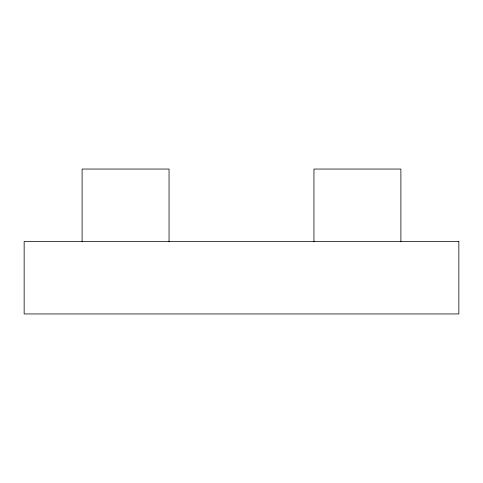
<?xml version="1.0" encoding="UTF-8"?>
<svg xmlns="http://www.w3.org/2000/svg" width="483" height="483" viewBox="0 0 483 483"><rect width="100%" height="100%" fill="white"/><g stroke="black" fill="none" stroke-linecap="round" stroke-linejoin="round"><path stroke-width="0.72" d="M400.89 241.82L400.89 169.05L313.95 169.05L313.95 241.82M169.05 241.82L169.05 169.05L82.11 169.05L82.11 241.82M458.85 241.5L24.15 241.5L24.15 313.95L458.85 313.95L458.85 241.5"/></g></svg>
